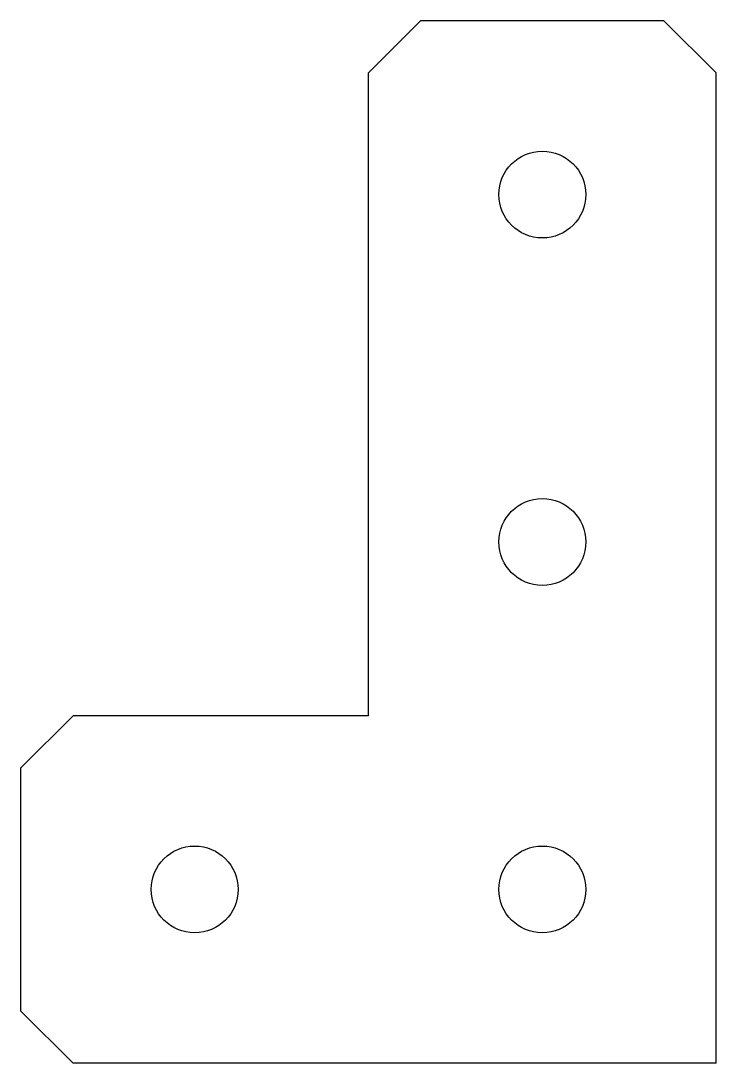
# Model space of a CAD drawing. Extents: x -20 to 20, y -10 to 50.
import ezdxf

# ---------------------------------------------------------------- set-up
doc = ezdxf.new("R2010")
doc.units = 0
doc.header["$MEASUREMENT"] = 0
doc.layers.add('VISIBLE', color=7, linetype='CONTINUOUS')

msp = doc.modelspace()

# ---------------------------------------------------------------- linework, layer by layer
at = {"layer": 'VISIBLE'}
for p, q in [((3, 50), (0, 47)), ((17, 50), (3, 50)), ((20, 47), (17, 50)), ((0, 10), (0, 47)), ((20, -10), (20, 47)), ((-17, 10), (-20, 7)), ((0, 10), (-17, 10)), ((-20, -7), (-20, 7)), ((-20, -7), (-17, -10)), ((20, -10), (-17, -10))]:
    msp.add_line(p, q, dxfattribs=at)
for centre in [(10, 40), (10, 20), (-10, 0), (10, 0)]:
    msp.add_circle(centre, 2.5, dxfattribs=at)

doc.saveas('drawing.dxf')
